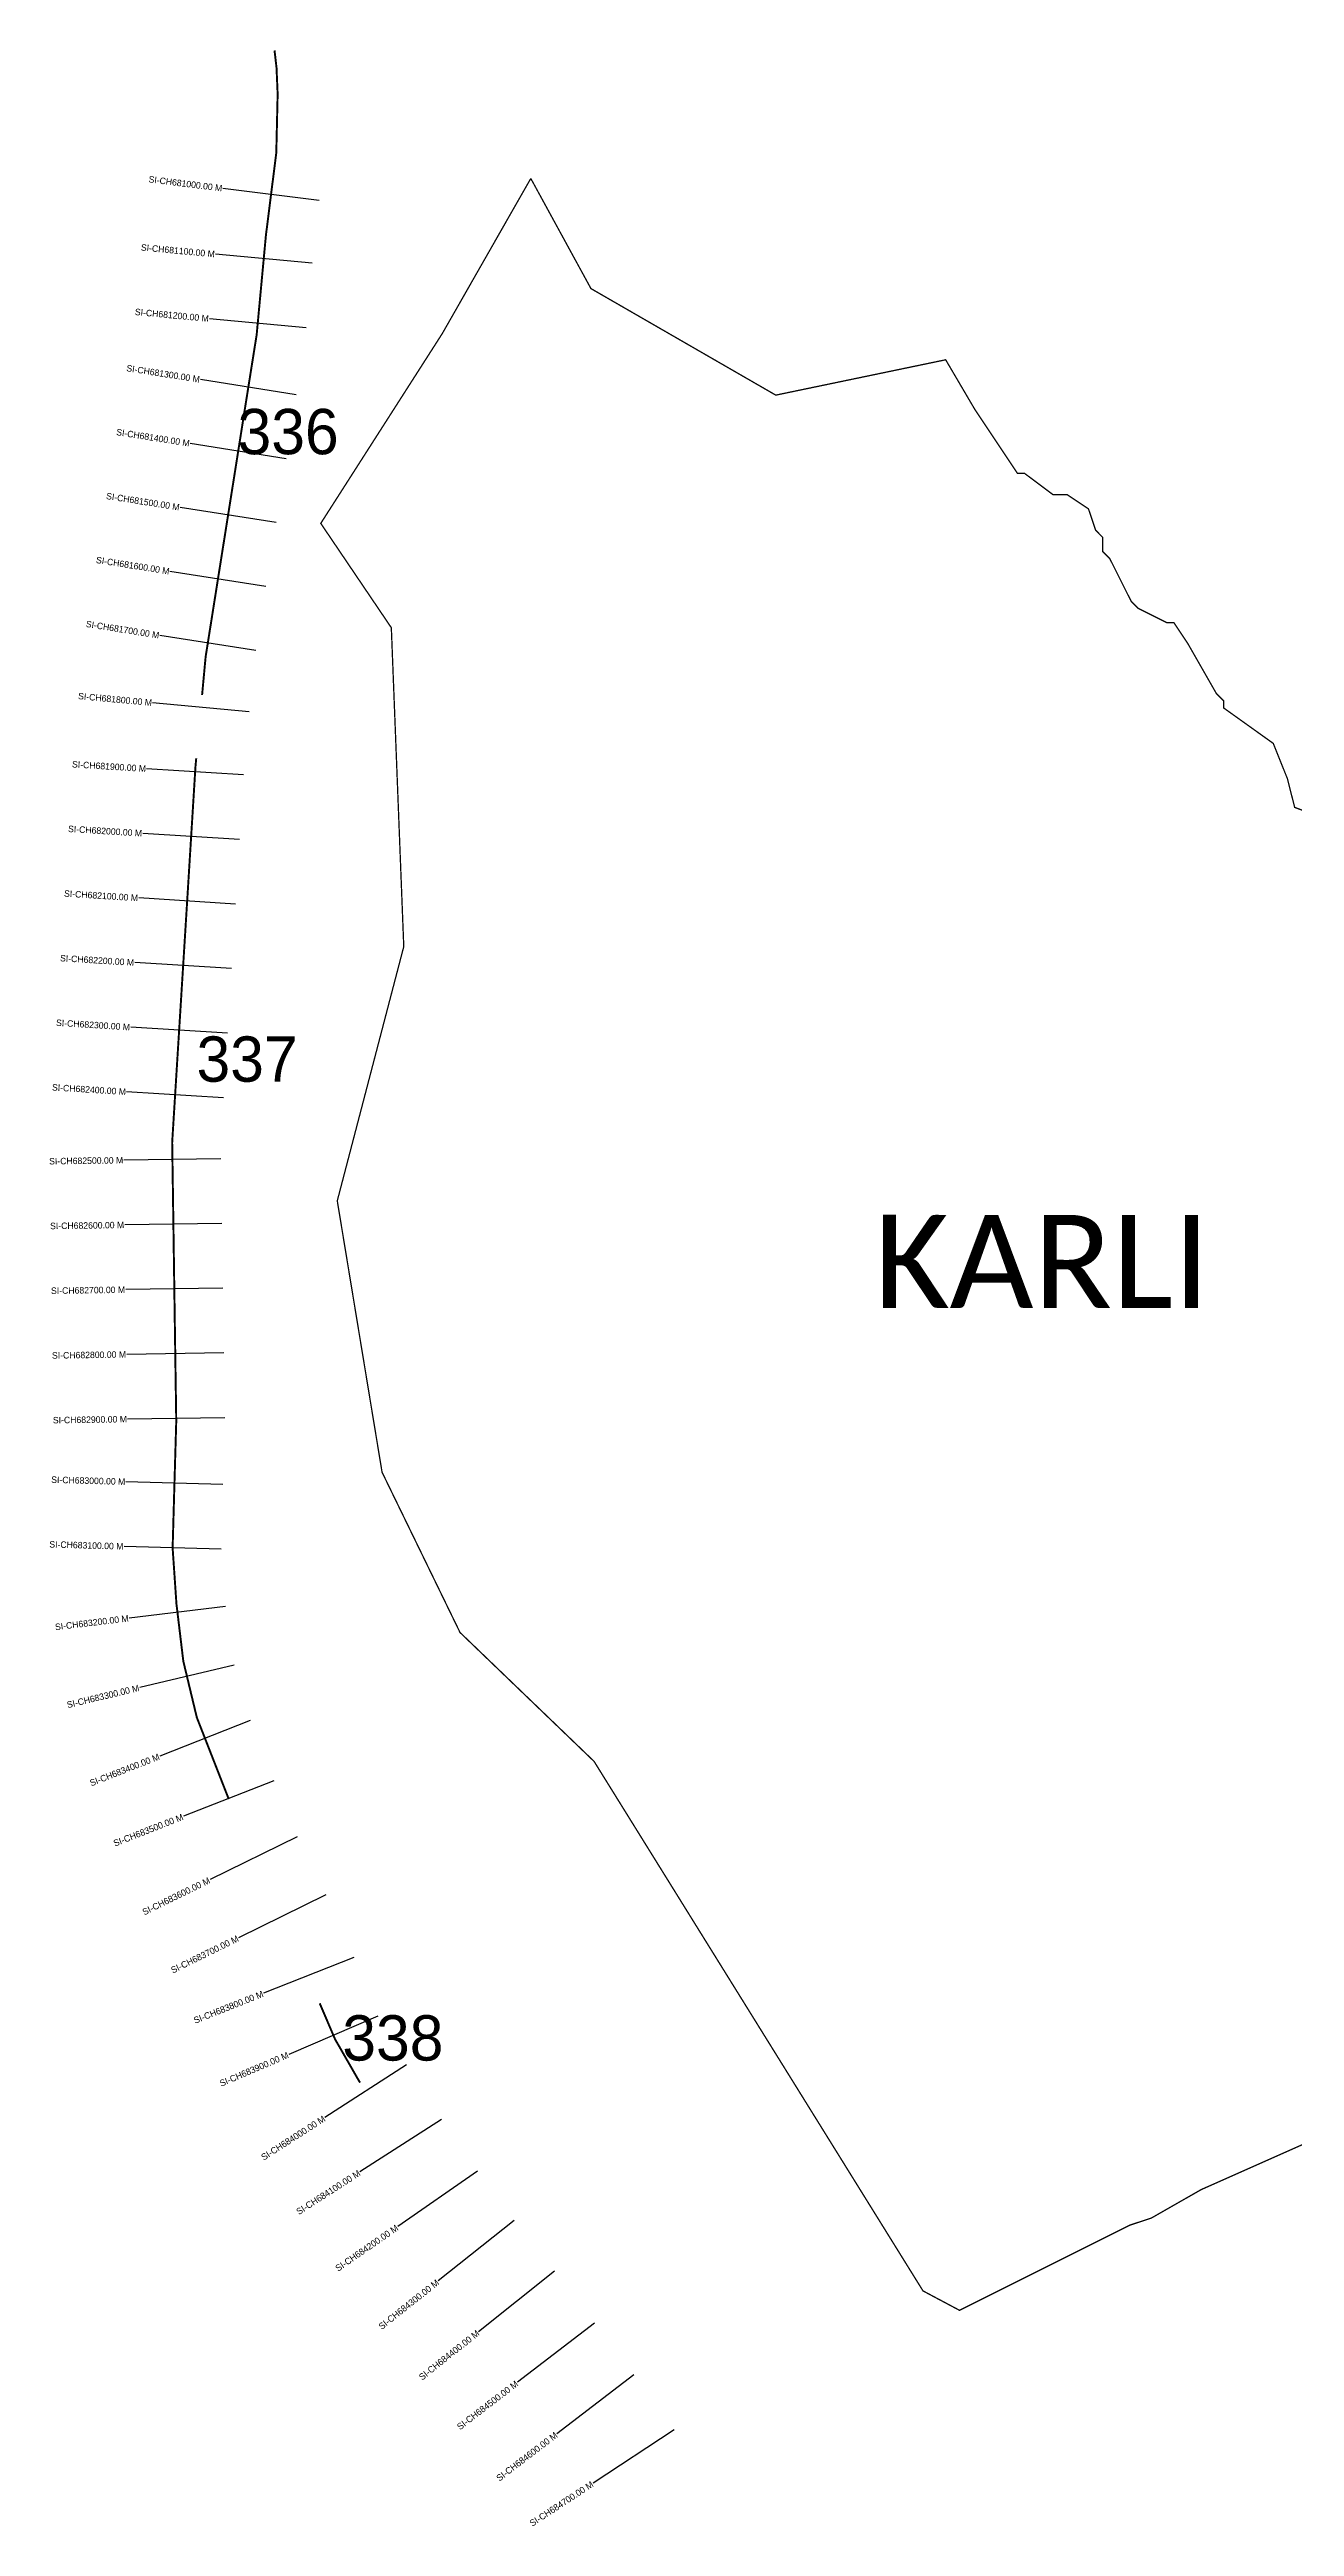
# Model space of a CAD drawing. Header units: metres. Extents: x 338140 to 341986, y 1766889 to 1770715.
# Drawn here: x 338140 to 340063, y 1766889 to 1770715 of the extents above; entities that cross this region are included whole.
import ezdxf
from ezdxf.enums import TextEntityAlignment as Align

# ---------------------------------------------------------------- set-up
doc = ezdxf.new("R2010")
doc.units = ezdxf.units.M
for name, color, linetype in [('CS', 134, 'Continuous'), ('CSMark', 6, 'Continuous'), ('NATURALLY PROTECTED', 3, 'Continuous'), ('VILLAGE NAME', 250, 'Continuous')]:
    doc.layers.add(name, color=color, linetype=linetype)

msp = doc.modelspace()

# ---------------------------------------------------------------- linework, layer by layer
at = {"color": 6, "const_width": 2}
for points in [[(340116.6, 1767496.8), (339919, 1767409), (339842.1, 1767365.1), (339809.2, 1767354.2), (339545.7, 1767222.5), (339489.3, 1767252.5), (338981.3, 1768070.4), (338774.2, 1768269.6), (338653.8, 1768517.1), (338584.6, 1768936.4), (338687.3, 1769329.1), (338668.1, 1769821.7), (338559.1, 1769982.9), (338746.9, 1770276.3), (338883.5, 1770515.7)], [(338883.5, 1770515.7), (338976.4, 1770345.6), (339261.9, 1770181), (339524.3, 1770235.6), (339569.3, 1770159), (339635.1, 1770060.2), (339646.1, 1770060.2), (339690, 1770027.3), (339712, 1770027.3), (339744.9, 1770005.3), (339755.9, 1769972.4), (339766.8, 1769961.4), (339766.8, 1769939.4), (339777.8, 1769928.4), (339810.8, 1769862.6), (339821.7, 1769851.6), (339865.7, 1769829.7), (339876.6, 1769829.7), (339898.6, 1769796.7), (339942.5, 1769719.9), (339953.5, 1769708.9), (339953.5, 1769697.9), (340030.3, 1769643), (340052.3, 1769588.1), (340063.3, 1769544.2), (340151.1, 1769511.3)]]:
    msp.add_lwpolyline(points, dxfattribs=at)
at = {"layer": 'CS'}
for p, q in [((338556.8, 1770481.7), (338407.9, 1770500.4)), ((338545.7, 1770384.7), (338396.4, 1770398.7)), ((338536.4, 1770285.2), (338387.1, 1770299.1)), ((338521.3, 1770181.5), (338373.2, 1770205)), ((338505.7, 1770082.7), (338357.5, 1770106.2)), ((338490, 1769984), (338341.9, 1770007.4)), ((338474.4, 1769885.2), (338326.2, 1769908.7)), ((338458.7, 1769786.4), (338310.6, 1769809.9)), ((338448.7, 1769691.8), (338299.4, 1769705.7)), ((338439.9, 1769594.5), (338290.2, 1769603.8)), ((338433.8, 1769494.7), (338284.1, 1769504)), ((338427.6, 1769394.9), (338277.9, 1769404.2)), ((338421.4, 1769295.1), (338271.7, 1769304.4)), ((338415.2, 1769195.3), (338265.5, 1769204.6)), ((338409, 1769095.5), (338259.3, 1769104.8)), ((338405, 1769001.4), (338255, 1768999.2)), ((338406.4, 1768901.4), (338256.5, 1768899.2)), ((338407.9, 1768801.4), (338257.9, 1768799.2)), ((338409.4, 1768701.4), (338259.4, 1768699.2)), ((338410.8, 1768601.4), (338260.8, 1768599.2)), ((338408.1, 1768498.2), (338258.2, 1768502.5)), ((338405.2, 1768398.2), (338255.3, 1768402.5)), ((338412.2, 1768309.6), (338263.3, 1768291.7)), ((338425.4, 1768219.3), (338279.5, 1768184.4)), ((338450.1, 1768133.4), (338310.4, 1768078.7)), ((338486.6, 1768040.3), (338346.9, 1767985.6)), ((338522.8, 1767953.9), (338388.1, 1767887.8)), ((338566.9, 1767864.1), (338432.2, 1767798)), ((338610.2, 1767767.5), (338470.7, 1767712.3)), ((338647.5, 1767677), (338509.7, 1767617.9)), ((338691.6, 1767601.6), (338565.5, 1767520.3)), ((338745.7, 1767517.5), (338619.7, 1767436.2)), ((338801.2, 1767437.4), (338678, 1767351.9)), ((338858, 1767361.2), (338740.6, 1767267.8)), ((338920.3, 1767282.9), (338802.9, 1767189.5)), ((338982, 1767202.5), (338862.9, 1767111.3)), ((339042.8, 1767123.1), (338923.7, 1767031.9)), ((339104.9, 1767038), (338979.6, 1766955.7))]:
    msp.add_line(p, q, dxfattribs=at)
at = {"layer": 'NATURALLY PROTECTED', "const_width": 3, "flags": 128}
for points in [[(338487.7, 1770713.4), (338490.8, 1770686.5), (338492.5, 1770646.1), (338490.4, 1770555.1), (338474.4, 1770428), (338460.1, 1770274.3), (338443.9, 1770172.3), (338428.9, 1770077.3), (338381.3, 1769777), (338375.8, 1769717.7)], [(338366.8, 1769620.1), (338365.6, 1769607.5), (338351.6, 1769380.7), (338337.2, 1769149.2), (338329.6, 1769026.5), (338330.7, 1768953.8), (338333.7, 1768745.7), (338335.9, 1768595.8), (338332.8, 1768488.8), (338330.3, 1768400.1), (338336.2, 1768313.7), (338346.8, 1768225.3), (338367.7, 1768138.2), (338397.9, 1768061), (338417, 1768012.2)], [(338557.5, 1767696.8), (338558.3, 1767694.8), (338581.3, 1767641.1), (338617.7, 1767577.7), (338619.9, 1767574.3)]]:
    msp.add_lwpolyline(points, dxfattribs=at)

# ---------------------------------------------------------------- texts
at = {"char_height": 70, "attachment_point": 1}
for s, insert in [('336', (338430.6, 1770159.7)), ('337', (338367.2, 1769190.4)), ('338', (338592.4, 1767678.3))]:
    msp.add_mtext_dynamic_manual_height_columns(s, width=95.172, gutter_width=1, heights=[0], dxfattribs=dict(at, insert=insert))
at = {"layer": 'CSMark'}
for s, rotation, p in [('SI-CH681000.00 M', 352.8501, (338406.9, 1770500.5)), ('SI-CH681100.00 M', 354.6717, (338395.4, 1770398.8)), ('SI-CH681200.00 M', 354.6717, (338386.1, 1770299.2)), ('SI-CH681300.00 M', 350.9989, (338372.2, 1770205.1)), ('SI-CH681400.00 M', 350.9989, (338356.5, 1770106.4)), ('SI-CH681500.00 M', 350.9989, (338340.9, 1770007.6)), ('SI-CH681600.00 M', 350.9989, (338325.3, 1769908.8)), ('SI-CH681700.00 M', 350.9989, (338309.6, 1769810)), ('SI-CH681800.00 M', 354.7032, (338298.4, 1769705.8)), ('SI-CH681900.00 M', 356.455, (338289.2, 1769603.9)), ('SI-CH682000.00 M', 356.455, (338283.1, 1769504.1)), ('SI-CH682100.00 M', 356.455, (338276.9, 1769404.2)), ('SI-CH682200.00 M', 356.455, (338270.7, 1769304.4)), ('SI-CH682300.00 M', 356.455, (338264.5, 1769204.6)), ('SI-CH682400.00 M', 356.455, (338258.3, 1769104.8)), ('SI-CH682500.00 M', 0.837, (338254, 1768999.2)), ('SI-CH682600.00 M', 0.837, (338255.5, 1768899.2)), ('SI-CH682700.00 M', 0.837, (338256.9, 1768799.2)), ('SI-CH682800.00 M', 0.837, (338258.4, 1768699.2)), ('SI-CH682900.00 M', 0.837, (338259.8, 1768599.2)), ('SI-CH683000.00 M', 358.3514, (338257.2, 1768502.5)), ('SI-CH683100.00 M', 358.3514, (338254.3, 1768402.6)), ('SI-CH683200.00 M', 6.8563, (338262.3, 1768291.6)), ('SI-CH683300.00 M', 13.4487, (338278.5, 1768184.2)), ('SI-CH683400.00 M', 21.4038, (338309.5, 1768078.3)), ('SI-CH683500.00 M', 21.4038, (338346, 1767985.2)), ('SI-CH683600.00 M', 26.1421, (338387.2, 1767887.4)), ('SI-CH683700.00 M', 26.1421, (338431.3, 1767797.6)), ('SI-CH683800.00 M', 21.5923, (338469.8, 1767711.9)), ('SI-CH683900.00 M', 23.2197, (338508.7, 1767617.5)), ('SI-CH684000.00 M', 32.7989, (338564.6, 1767519.8)), ('SI-CH684100.00 M', 32.7989, (338618.8, 1767435.7)), ('SI-CH684200.00 M', 34.7533, (338677.2, 1767351.3)), ('SI-CH684300.00 M', 38.5, (338739.8, 1767267.2)), ('SI-CH684400.00 M', 38.5, (338802.1, 1767188.9)), ('SI-CH684500.00 M', 37.444, (338862.1, 1767110.7)), ('SI-CH684600.00 M', 37.444, (338922.9, 1767031.3)), ('SI-CH684700.00 M', 33.2912, (338978.7, 1766955.1))]:
    msp.add_text(s, height=10, rotation=rotation, dxfattribs=at).set_placement(p, align=Align.MIDDLE_RIGHT)
at = {"layer": 'VILLAGE NAME', "insert": (339414, 1768914.8), "char_height": 143.7, "attachment_point": 1, "rotation": 359.9793}
msp.add_mtext_dynamic_manual_height_columns('{\\fCalibri|b0|i0|c0|p34;KARLI}', width=1418, gutter_width=718.5, heights=[0], dxfattribs=at)

doc.saveas('drawing.dxf')
